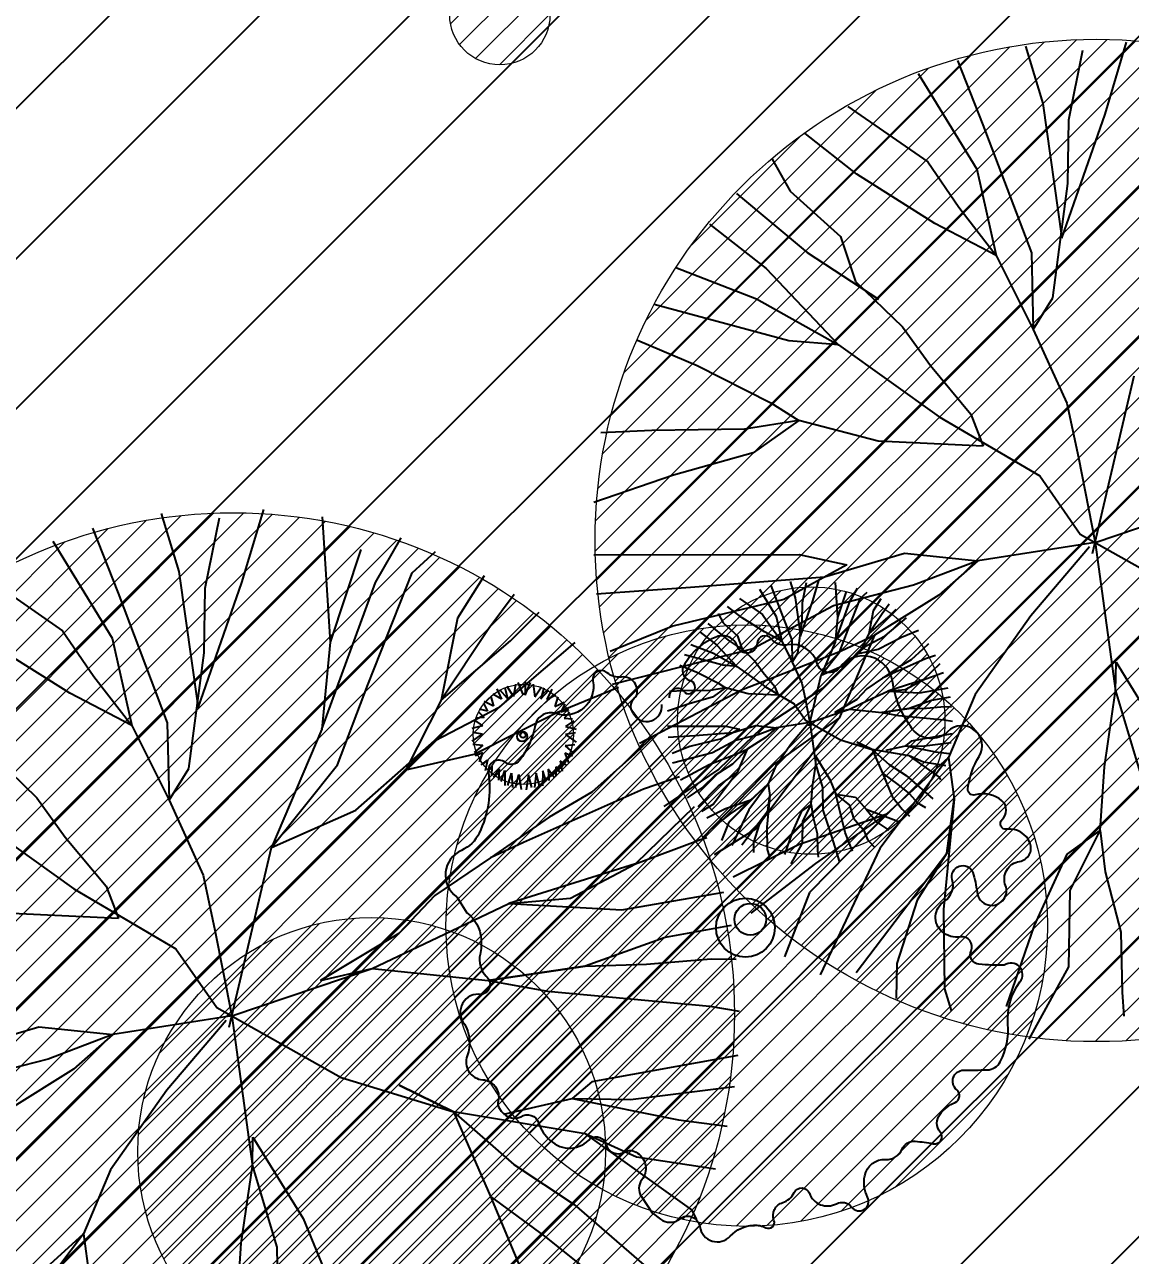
# Model space of a CAD drawing. Extents: x 352140 to 354978, y 6304672 to 6307963.
# Drawn here: x 352359.03 to 352375.57, y 6305936.07 to 6305954.48 of the extents above; entities that cross this region are included whole.
import ezdxf

# ---------------------------------------------------------------- set-up
doc = ezdxf.new("R2010")
doc.units = 0
doc.linetypes.add('CONTINUOS', pattern=[0])
doc.linetypes.add('DASHDOT', pattern=[1, 0.5, -0.25, 0, -0.25])
doc.layers.get('0').update_dxf_attribs({"linetype": 'CONTINUOUS'})
for name, color, linetype in [('02_Geo ext_Acotamiento', 7, 'CONTINUOUS'), ('03_Pav ext_Vereda HC', 42, 'CONTINUOUS'), ('03_S2_Pav ext_Borde vereda', 7, 'CONTINUOUS'), ('Paisajismo', 253, 'CONTINUOUS')]:
    doc.layers.add(name, color=color, linetype=linetype)
doc.layers.add('0_ASD_LINEA OFICIAL', color=253, linetype='DASHDOT', lineweight=20)
doc.layers.add('0_ASD_TOPOGRAFIA_ELEMENTOS', color=9, linetype='CONTINUOS', lineweight=5, true_color=0xbdbdbd)
doc.styles.add('ROMANS', font='romans.shx', dxfattribs={"width": 0.75})
doc.dimstyles.new('Principal', dxfattribs={"dimscale": 0, "dimtxt": 2, "dimasz": 2, "dimexe": 1, "dimexo": 1, "dimtad": 1, "dimrnd": 0.05, "dimzin": 1, "dimtxsty": 'ROMANS', "dimcen": 2.5, "dimclrt": 2, "dimaunit": 2, "dimadec": 0, "dimazin": 0, "dimtfac": 1, "dimtmove": 0, "dimatfit": 3, "dimfxl": 1, "dimfxlon": 1, "dimarcsym": 0})

# ---------------------------------------------------------------- blocks, each defined once
blk = doc.blocks.new('*D1198')
at = {"layer": '02_Geo ext_Acotamiento', "color": 0, "lineweight": -2, "transparency": 16777216}
blk.add_line((352276.2751045862, 6305950.453590345), (352270.2940694395, 6305949.519274759), dxfattribs=at)
at = {"layer": '02_Geo ext_Acotamiento', "color": 0, "transparency": 16777216}
blk.add_solid([(352270.2683459033, 6305949.68394436), (352270.3197929759, 6305949.354605158), (352269.3060518342, 6305949.364933541)], dxfattribs=at)
at = {"layer": '02_Geo ext_Acotamiento', "color": 2, "transparency": 16777216, "insert": (352273.6384944128, 6305950.96046438), "char_height": 1, "attachment_point": 5, "rotation": 8.878591050159262, "style": 'ROMANS'}
blk.add_mtext('R125,00', dxfattribs=at)
blk = doc.blocks.new('*D1275')
at = {"layer": '02_Geo ext_Acotamiento', "color": 0, "lineweight": -2, "transparency": 16777216}
blk.add_line((352265.4146312115, 6305940.601474353), (352259.5027200941, 6305939.299539646), dxfattribs=at)
at = {"layer": '02_Geo ext_Acotamiento', "color": 0, "transparency": 16777216}
blk.add_solid([(352259.466875284, 6305939.462306128), (352259.5385649044, 6305939.136773165), (352258.5261212075, 6305939.084470786)], dxfattribs=at)
at = {"layer": '02_Geo ext_Acotamiento', "color": 2, "transparency": 16777216, "insert": (352262.7517488986, 6305940.944537443), "char_height": 1, "attachment_point": 5, "rotation": 12.419567213945234, "style": 'ROMANS'}
blk.add_mtext('R137,50', dxfattribs=at)
blk = doc.blocks.new('A$C27410629')
at = {"true_color": 0x136734, "transparency": 33554559}
h = blk.add_hatch(dxfattribs=at)
h.set_pattern_fill('ANSI31', color=116, scale=0.5)
h.set_pattern_definition([(45, (-8759.562515186517, -519.1035735587502), (-1.122532015133644, 1.122532015133644), [])])
h.paths.add_polyline_path([(137.5068959888558, 1252.464406617455, 0.1176268807227723), (109.8147584422568, 1254.193915082658, 0.0669245107500281), (94.44469839795602, 1249.334472017372, 0.3153492887079504), (64.30173641118381, 1196.270282113329, 0.0226826871159959), (65.7292635223912, 1185.310127003227), (112.3603922077091, 1218.953454515778), (153.4782689701005, 1161.962272479494), (172.1053089193083, 1139.480769404351), (187.9579650288579, 1141.807885415954), (193.565073162812, 1120.465553675225), (224.197974734232, 1050.129297271156), (250.6203797236194, 989.4787086543838), (268.1526288855184, 972.7353945672494, 7.2547007156e-06), (291.4898137452492, 983.2987389690225), (238.1945199318034, 1105.633967029937), (205.2934048173047, 1181.112163638985), (177.0531538182076, 1197.651557407602)])
at = {"layer": '0_ASD_LINEA OFICIAL', "ltscale": 8, "const_width": 0.5}
blk.add_lwpolyline([(250.6203797236194, 989.4787086543838), (268.1526288854875, 972.7353945673531, 7.2547007157e-06), (291.4898137452146, 983.2987389692971), (291.4898137452146, 983.2987389692971), (238.1945199318034, 1105.633967029937), (205.2934048173047, 1181.112163638985), (177.0531538182076, 1197.651557407602), (137.6146324061954, 1252.315079214)], format="xyb", dxfattribs=at)
blk = doc.blocks.new('1.0 - LO RECABARREN LOTEO PARQUE - VEGETACION EXISTENTE ETAPA MUNICIPAL__2024')
at = {"layer": 'Paisajismo'}
for p, q in [((352374.0001719022, 6305954.16274105), (352374.2610378625, 6305953.305941266)), ((352375.1914648153, 6305953.144858807), (352375.5139698386, 6305954.220893378)), ((352372.9856759267, 6305953.947832279), (352373.3623778869, 6305952.987154165)), ((352374.6509081779, 6305953.058110012), (352374.861317168, 6305954.102258771)), ((352372.3977921854, 6305953.753515787), (352373.2730529375, 6305952.319991348)), ((352371.3455916943, 6305953.260653803), (352372.5414218487, 6305952.430947615)), ((352374.2610378625, 6305953.305941266), (352374.5461245326, 6305951.291350585)), ((352374.5461245326, 6305951.291350585), (352375.1914648153, 6305953.144858807)), ((352374.6329240697, 6305952.105608612), (352374.6509081779, 6305953.058110012)), ((352371.4765308802, 6305952.246274991), (352370.7063958922, 6305952.854450502)), ((352373.3623778869, 6305952.987154165), (352374.0889158212, 6305951.067754539)), ((352370.2129843778, 6305952.472923018), (352370.4831918078, 6305951.993390411)), ((352372.5414218487, 6305952.430947615), (352373.0053993396, 6305951.75519981)), ((352373.2730529375, 6305952.319991348), (352373.5637964132, 6305951.03002902)), ((352372.6473509323, 6305951.506595114), (352371.4765308802, 6305952.246274991)), ((352374.4099261514, 6305950.394706089), (352374.6329240697, 6305952.105608612)), ((352369.6759457362, 6305951.957363306), (352370.7363880453, 6305951.07625232)), ((352370.4831918078, 6305951.993390411), (352371.2331091056, 6305951.312243802)), ((352373.0053993396, 6305951.75519981), (352373.5637964132, 6305951.03002902)), ((352369.2723554002, 6305951.498560585), (352370.1215209473, 6305950.836710749)), ((352373.5637964132, 6305951.03002902), (352372.6473509323, 6305951.506595114)), ((352371.2331091056, 6305951.312243802), (352371.4588061671, 6305950.640994956)), ((352370.7363880453, 6305951.07625232), (352371.8002153433, 6305950.374470688)), ((352373.5637964132, 6305951.03002902), (352374.1149942526, 6305949.92385221)), ((352374.0889158212, 6305951.067754539), (352374.1149942526, 6305949.92385221)), ((352368.7727544596, 6305950.850002104), (352369.9760525013, 6305950.383137237)), ((352370.1215209473, 6305950.836710749), (352371.2025361433, 6305949.692992612)), ((352371.4588061671, 6305950.640994956), (352372.1610640128, 6305949.960744223)), ((352370.46010432, 6305949.753956419), (352368.4437095406, 6305950.298358869)), ((352369.9760525013, 6305950.383137237), (352371.2025361433, 6305949.692992612)), ((352374.1149942526, 6305949.92385221), (352374.4099261514, 6305950.394706089)), ((352372.1610640128, 6305949.960744223), (352372.5791860303, 6305949.381146708)), ((352374.1149942526, 6305949.92385221), (352374.6185382756, 6305948.818579124)), ((352368.1983687866, 6305949.760781297), (352369.0888417623, 6305949.385181156)), ((352371.2025361433, 6305949.692992612), (352370.46010432, 6305949.753956419)), ((352371.2025361433, 6305949.692992612), (352372.707771404, 6305948.616446924)), ((352369.0888417623, 6305949.385181156), (352370.1912677682, 6305948.826185881)), ((352372.5791860303, 6305949.381146708), (352373.1852369203, 6305948.655072194)), ((352375.0051825991, 6305946.572103266), (352375.6274177016, 6305949.228308775)), ((352370.1912677682, 6305948.826185881), (352370.6090755846, 6305948.560787753)), ((352374.6185382756, 6305948.818579124), (352374.7938783697, 6305948.005356308)), ((352372.707771404, 6305948.616446924), (352374.2165980165, 6305947.730402417)), ((352373.1852369203, 6305948.655072194), (352373.3668714415, 6305948.175224274)), ((352369.7962124665, 6305948.433210608), (352368.4132680783, 6305948.411677645)), ((352370.6090755846, 6305948.560787753), (352369.7962124665, 6305948.433210608)), ((352370.6090755846, 6305948.560787753), (352369.9258189504, 6305948.077744643)), ((352371.7950989334, 6305948.25254105), (352370.6090755846, 6305948.560787753)), ((352368.4132680783, 6305948.411677645), (352367.6498627553, 6305948.378451184)), ((352373.3668714415, 6305948.175224274), (352371.7950989334, 6305948.25254105)), ((352369.9258189504, 6305948.077744643), (352368.7346834631, 6305947.741447859)), ((352374.7938783697, 6305948.005356308), (352375.043497911, 6305946.735664181)), ((352368.7346834631, 6305947.741447859), (352367.542193596, 6305947.333418414)), ((352374.2165980165, 6305947.730402417), (352374.8199513164, 6305946.861454085)), ((352375.043497911, 6305946.735664181), (352377.1191649369, 6305947.437390021)), ((352361.0718663064, 6305947.167487742), (352361.3359133457, 6305946.300239882)), ((352362.2776862085, 6305946.137193133), (352362.6041239565, 6305947.226349196)), ((352360.0449992575, 6305946.949958307), (352360.4262948363, 6305945.977565392)), ((352361.7305378586, 6305946.049386497), (352361.9435126401, 6305947.106267924)), ((352363.4780275222, 6305947.120279214), (352363.5972511055, 6305945.242573873)), ((352364.2763810099, 6305946.135772223), (352364.6609438833, 6305946.806237744)), ((352374.8199513164, 6305946.861454085), (352376.6596795221, 6305945.826237095)), ((352359.4499466826, 6305946.753272262), (352360.3358806311, 6305945.302266989)), ((352364.0577887154, 6305946.632341549), (352363.5972511055, 6305945.242573873)), ((352364.8232219163, 6305946.280328999), (352365.1764362206, 6305946.602305833)), ((352370.9939269748, 6305946.219061255), (352372.1925392521, 6305946.577568316)), ((352372.1925392521, 6305946.577568316), (352373.2868406839, 6305946.461622399)), ((352375.043497911, 6305946.735664181), (352373.2868406839, 6305946.461622399)), ((352374.9593271254, 6305946.668253551), (352374.0817196935, 6305945.636698143)), ((352375.043497911, 6305946.735664181), (352375.3477698672, 6305944.517028231)), ((352367.5458369854, 6305946.548365982), (352370.6151731522, 6305946.557823339)), ((352371.3302602687, 6305946.400807358), (352370.3869677608, 6305945.880436483)), ((352370.6151731522, 6305946.557823339), (352371.3302602687, 6305946.400807358)), ((352373.2868406839, 6305946.461622399), (352372.3265143215, 6305946.09861628)), ((352373.2868406839, 6305946.461622399), (352372.7050698068, 6305945.948544047)), ((352373.2868406839, 6305946.461622399), (352373.2868406839, 6305946.461622399)), ((352358.3849153377, 6305946.254400167), (352359.5953278099, 6305945.41457629)), ((352361.3359133457, 6305946.300239882), (352361.6244764496, 6305944.261082666)), ((352364.1642777159, 6305944.604968157), (352364.8232219163, 6305946.280328999)), ((352365.9025283674, 6305946.236383446), (352365.5019195864, 6305945.604206036)), ((352368.9887460064, 6305946.066351941), (352370.9939269748, 6305946.219061255)), ((352361.6244764496, 6305944.261082666), (352362.2776862085, 6305946.137193133)), ((352361.7123344466, 6305945.085270003), (352361.7305378586, 6305946.049386497)), ((352363.4762009622, 6305943.942838757), (352364.2763810099, 6305946.135772223)), ((352367.5827767498, 6305945.969087554), (352368.9887460064, 6305946.066351941)), ((352370.0239957008, 6305946.034904896), (352370.2728704807, 6305945.627291418)), ((352370.1911566713, 6305946.090157543), (352370.2982694571, 6305945.816994885)), ((352370.4796220938, 6305946.151265474), (352370.5537976561, 6305945.907639952)), ((352370.6646547793, 6305945.837170725), (352370.7244832258, 6305946.134067726)), ((352370.8183585914, 6305945.861837188), (352370.9100608258, 6305946.167800715)), ((352372.3265143215, 6305946.09861628), (352371.1288012908, 6305945.787736471)), ((352371.1555560549, 6305946.13800375), (352371.1890481037, 6305945.610522549)), ((352371.3798279082, 6305945.861438029), (352371.4878585358, 6305946.049783853)), ((352360.4262948363, 6305945.977565392), (352361.1616923957, 6305944.034760021)), ((352366.3518826313, 6305945.95764124), (352365.9714342093, 6305945.450075955)), ((352370.3869677608, 6305945.880436483), (352368.7279109788, 6305945.481216919)), ((352369.7248092411, 6305945.894762753), (352370.0648358742, 6305945.65884112)), ((352370.5537976561, 6305945.907639952), (352370.6348602219, 6305945.334804015)), ((352370.6348602219, 6305945.334804015), (352370.8183585914, 6305945.861837188)), ((352370.6595411134, 6305945.566333062), (352370.6646547793, 6305945.837170725)), ((352371.1550429414, 6305945.245403579), (352371.3798279082, 6305945.861438029)), ((352371.3184214012, 6305946.000933284), (352371.1890481037, 6305945.610522549)), ((352371.3483360767, 6305945.431407635), (352371.5334453539, 6305945.902046627)), ((352371.5334453539, 6305945.902046627), (352371.6326696046, 6305945.992495711)), ((352371.8366419476, 6305945.889701531), (352371.7241037361, 6305945.712111527)), ((352372.7050698068, 6305945.948544047), (352371.7402474361, 6305945.347413568)), ((352366.2949538178, 6305945.262386769), (352366.7232492409, 6305945.692452075)), ((352369.4027596165, 6305945.670776557), (352369.4795913658, 6305945.534424537)), ((352369.7620409586, 6305945.606330644), (352369.5430580153, 6305945.779261449)), ((352371.1288012908, 6305945.787736471), (352369.9247938335, 6305945.143481768)), ((352370.0648358742, 6305945.65884112), (352370.1967648972, 6305945.466696567)), ((352370.2982694571, 6305945.816994885), (352370.5048558579, 6305945.271225914)), ((352371.7241037361, 6305945.712111527), (352371.6563264531, 6305945.366527299)), ((352371.855998838, 6305945.668813615), (352371.6563264531, 6305945.366527299)), ((352371.9628736422, 6305945.811397833), (352371.855998838, 6305945.668813615)), ((352371.9468813146, 6305945.616088348), (352372.067197202, 6305945.736901427)), ((352365.5019195864, 6305945.604206036), (352365.2606488721, 6305944.374009874)), ((352368.7279109788, 6305945.481216919), (352367.787326289, 6305945.104310054)), ((352369.2500561239, 6305945.52418046), (352369.5515860916, 6305945.273642204)), ((352369.4795913658, 6305945.534424537), (352369.6928255386, 6305945.340744868)), ((352370.0949561295, 6305945.396007417), (352369.7620409586, 6305945.606330644)), ((352370.1967648972, 6305945.466696567), (352370.3555415229, 6305945.260498906)), ((352370.2728704807, 6305945.627291418), (352370.3555415229, 6305945.260498906)), ((352370.5961330859, 6305945.079848905), (352370.6595411134, 6305945.566333062)), ((352371.1890481037, 6305945.610522549), (352371.1550429414, 6305945.245403579)), ((352371.1890481037, 6305945.610522549), (352371.1550429414, 6305945.245403579)), ((352371.6563264531, 6305945.366527299), (352371.9468813146, 6305945.616088348)), ((352371.90238794, 6305945.339666019), (352372.2194716448, 6305945.609486524)), ((352374.0817196935, 6305945.636698143), (352373.2490740483, 6305944.46136906)), ((352359.5953278099, 6305945.41457629), (352360.0649631837, 6305944.73058821)), ((352360.3358806311, 6305945.302266989), (352360.6301695215, 6305943.996574467)), ((352365.9714342093, 6305945.450075955), (352365.2606488721, 6305944.374009874)), ((352369.1352978009, 6305945.39372285), (352369.3767525768, 6305945.205530095)), ((352369.6928255386, 6305945.340744868), (352369.7570010502, 6305945.149879565)), ((352370.3555415229, 6305945.260498906), (352370.0949561295, 6305945.396007417)), ((352371.7402474361, 6305945.347413568), (352370.9624548411, 6305944.552186782)), ((352371.7402474361, 6305945.347413568), (352371.2151406762, 6305944.106743325)), ((352371.2199854953, 6305945.095163528), (352371.3483360767, 6305945.431407635)), ((352371.2341017705, 6305945.110989311), (352371.7402474361, 6305945.347413568)), ((352371.6563264531, 6305945.366527299), (352371.5078720378, 6305945.073475652)), ((352371.6285566974, 6305945.195822333), (352371.90238794, 6305945.339666019)), ((352371.7949606973, 6305945.139468282), (352372.1453979378, 6305945.316485567)), ((352372.1453979378, 6305945.316485567), (352372.4007055699, 6305945.421141033)), ((352359.702548625, 6305944.478951952), (352358.517451236, 6305945.22765171)), ((352363.5972511055, 6305945.242573873), (352363.4762009622, 6305943.942838757)), ((352363.5972511055, 6305945.242573873), (352363.4762009622, 6305943.942838757)), ((352365.2606488721, 6305944.374009874), (352366.2949538178, 6305945.262386769)), ((352366.1365681787, 6305944.27839022), (352367.2653093821, 6305945.23888588)), ((352369.9247938335, 6305945.143481768), (352367.8171059973, 6305944.61157388)), ((352368.9932394785, 6305945.209309407), (352369.3353895573, 6305945.076559377)), ((352369.3767525768, 6305945.205530095), (352369.6841323129, 6305944.88032118)), ((352369.5515860916, 6305945.273642204), (352369.8540785592, 6305945.074095099)), ((352369.7511080186, 6305944.529050926), (352371.2341017705, 6305945.110989311)), ((352369.7570010502, 6305945.149879565), (352369.9566835636, 6305944.956454633)), ((352370.3555415229, 6305945.260498906), (352370.5122710925, 6305944.945964625)), ((352370.5048558579, 6305945.271225914), (352370.5122710925, 6305944.945964625)), ((352371.1550429414, 6305945.245403579), (352370.9423189979, 6305944.748191312)), ((352371.297711064, 6305944.904041257), (352371.6285566974, 6305945.195822333)), ((352371.5078720378, 6305945.073475652), (352371.7949606973, 6305945.139468282)), ((352372.4679459878, 6305945.13933415), (352372.2887158593, 6305944.980158105)), ((352372.552075881, 6305945.220292754), (352372.4679459878, 6305945.13933415)), ((352361.4866172238, 6305943.353504214), (352361.7123344466, 6305945.085270003)), ((352369.4730265867, 6305944.897655847), (352368.8996776666, 6305945.052453191)), ((352369.3353895573, 6305945.076559377), (352369.6841323129, 6305944.88032118)), ((352369.9566835636, 6305944.956454633), (352370.0755738769, 6305944.791649797)), ((352370.5122710925, 6305944.945964625), (352370.5961330859, 6305945.079848905)), ((352370.5122710925, 6305944.945964625), (352370.6554506052, 6305944.631687314)), ((352370.9423189979, 6305944.748191312), (352371.2199854953, 6305945.095163528)), ((352372.5068102811, 6305944.99340336), (352372.0023347994, 6305944.768285137)), ((352372.2887158593, 6305944.980158105), (352372.1105084468, 6305944.875148688)), ((352372.7197681411, 6305944.91796939), (352372.4728028405, 6305944.678654623)), ((352372.6570063757, 6305945.04479531), (352372.5068102811, 6305944.99340336)), ((352375.3477698672, 6305944.517028231), (352375.3558627127, 6305944.945653663)), ((352375.3558627127, 6305944.945653663), (352376.0958942317, 6305943.740630981)), ((352360.0649631837, 6305944.73058821), (352360.6301695215, 6305943.996574467)), ((352368.8299165971, 6305944.899596457), (352369.0831168752, 6305944.792796967)), ((352369.0831168752, 6305944.792796967), (352369.3965846378, 6305944.633850247)), ((352369.6841323129, 6305944.88032118), (352369.4730265867, 6305944.897655847)), ((352369.6841323129, 6305944.88032118), (352370.1121363031, 6305944.574212319)), ((352370.0755738769, 6305944.791649797), (352370.2479005596, 6305944.585195167)), ((352370.7653904382, 6305943.992916315), (352370.9423189979, 6305944.748191312)), ((352370.9423189979, 6305944.748191312), (352371.297711064, 6305944.904041257)), ((352372.1105084468, 6305944.875148688), (352371.8632691117, 6305944.703709386)), ((352372.0023347994, 6305944.768285137), (352371.8632691117, 6305944.703709386)), ((352372.4728028405, 6305944.678654623), (352372.7458670195, 6305944.781871925)), ((352372.7458670195, 6305944.781871925), (352372.7723570885, 6305944.79014413)), ((352363.7073807278, 6305943.40802056), (352364.1642777159, 6305944.604968157)), ((352366.0929071477, 6305944.54629544), (352366.1645859342, 6305944.389112845)), ((352366.2103452295, 6305944.565496151), (352366.2514238905, 6305944.39838159)), ((352366.3429243514, 6305944.428362949), (352366.2452487473, 6305944.580632245)), ((352366.3715141003, 6305944.615409357), (352366.3429243514, 6305944.428362949)), ((352366.4907432881, 6305944.452418187), (352366.41086591, 6305944.640918735)), ((352366.5139669172, 6305944.650107354), (352366.5139669172, 6305944.452262522)), ((352366.5139669172, 6305944.452262522), (352366.5963639851, 6305944.63967537)), ((352366.6353703035, 6305944.613640768), (352366.6614501094, 6305944.42622792)), ((352366.6614501094, 6305944.42622792), (352366.7611581209, 6305944.577174183)), ((352366.7958556018, 6305944.561571565), (352366.7525404459, 6305944.395022683)), ((352367.0016249232, 6305944.195873424), (352367.9104582677, 6305944.568421538)), ((352369.5153856102, 6305944.558385991), (352369.2842531971, 6305944.522110249)), ((352369.5153856102, 6305944.558385991), (352369.3211059694, 6305944.421035782)), ((352369.3965846378, 6305944.633850247), (352369.5153856102, 6305944.558385991)), ((352369.8526237409, 6305944.470738019), (352369.5153856102, 6305944.558385991)), ((352370.9624548411, 6305944.552186782), (352370.0452863621, 6305943.950156553)), ((352370.1121363031, 6305944.574212319), (352370.541161471, 6305944.322271247)), ((352370.2479005596, 6305944.585195167), (352370.2995471705, 6305944.448753489)), ((352370.6554506052, 6305944.631687314), (352370.7053074361, 6305944.400452623)), ((352371.6298355501, 6305944.545556752), (352371.4777071383, 6305944.385869001)), ((352371.8632691117, 6305944.703709386), (352371.6298355501, 6305944.545556752)), ((352372.4728028405, 6305944.678654623), (352371.9409947017, 6305944.512588245)), ((352372.1989731576, 6305944.534810907), (352372.4728028405, 6305944.678654623)), ((352372.4155422536, 6305944.485032598), (352372.8442278921, 6305944.560477546)), ((352360.6301695215, 6305943.996574467), (352359.702548625, 6305944.478951952)), ((352365.2606488721, 6305944.374009874), (352364.7321871036, 6305943.330816979)), ((352366.0002891694, 6305944.432956418), (352366.0417231006, 6305944.286702936)), ((352366.1645859342, 6305944.389112845), (352366.0310946073, 6305944.463842194)), ((352366.2514238905, 6305944.39838159), (352366.136084844, 6305944.530112566)), ((352366.7525404459, 6305944.395022683), (352366.8696349947, 6305944.525195693)), ((352366.9130257442, 6305944.540798311), (352366.8392463513, 6305944.384590699)), ((352366.8392463513, 6305944.384590699), (352366.9737274373, 6305944.45752387)), ((352367.0041160807, 6305944.42622792), (352366.9607253312, 6305944.280543004)), ((352368.2281612176, 6305943.732595505), (352369.7511080186, 6305944.529050926)), ((352368.8910218321, 6305944.515987488), (352368.6739524258, 6305944.506539757)), ((352369.2842531971, 6305944.522110249), (352368.8910218321, 6305944.515987488)), ((352369.3211059694, 6305944.421035782), (352368.9824142348, 6305944.325411948)), ((352370.2995471705, 6305944.448753489), (352369.8526237409, 6305944.470738019)), ((352370.7053074361, 6305944.400452623), (352370.7762851513, 6305944.039423812)), ((352371.4777071383, 6305944.385869001), (352371.1486512845, 6305944.188880938)), ((352371.3664877545, 6305944.238955053), (352371.6400633021, 6305944.369256235)), ((352371.6400633021, 6305944.369256235), (352371.9409947017, 6305944.512588245)), ((352371.9409947017, 6305944.512588245), (352372.1989731576, 6305944.534810907)), ((352371.9409947017, 6305944.512588245), (352372.4155422536, 6305944.485032598)), ((352372.5971149106, 6305944.369383601), (352372.2613573296, 6305944.24915262)), ((352372.8747304086, 6305944.419439175), (352372.5971149106, 6305944.369383601)), ((352373.2490740483, 6305944.46136906), (352372.8498368641, 6305943.516066071)), ((352375.1832217615, 6305943.376725107), (352375.3477698672, 6305944.517028231)), ((352375.3477698672, 6305944.517028231), (352375.7065483111, 6305943.319203958)), ((352365.1617952669, 6305943.766341532), (352366.1365681787, 6305944.27839022)), ((352365.7541532094, 6305943.565734756), (352367.0016249232, 6305944.195873424)), ((352365.8192935662, 6305944.201141146), (352365.9006425159, 6305944.116768634)), ((352365.9539024105, 6305944.209769461), (352365.8329282416, 6305944.242599318)), ((352365.8948113108, 6305944.33031344), (352365.9539024105, 6305944.209769461)), ((352366.0417231006, 6305944.286702936), (352365.9038527946, 6305944.356229169)), ((352366.9607253312, 6305944.280543004), (352367.0995152548, 6305944.348214827)), ((352367.1082085234, 6305944.322180225), (352367.0475068303, 6305944.202439198)), ((352367.0475068303, 6305944.202439198), (352367.1689102165, 6305944.233644436)), ((352367.1819879163, 6305944.192007216), (352367.0995152548, 6305944.108732774)), ((352368.9824142348, 6305944.325411948), (352368.6433373911, 6305944.209391394)), ((352370.541161471, 6305944.322271247), (352370.7127211113, 6305944.075191364)), ((352370.7762851513, 6305944.039423812), (352371.3664877545, 6305944.238955053)), ((352371.1486512845, 6305944.188880938), (352371.3664877545, 6305944.238955053)), ((352371.3664877545, 6305944.238955053), (352371.8535531487, 6305944.18911794)), ((352371.8535531487, 6305944.18911794), (352372.2613573296, 6305944.24915262)), ((352372.2613573296, 6305944.24915262), (352371.8535531487, 6305944.18911794)), ((352371.8535531487, 6305944.18911794), (352372.1028445131, 6305944.144072697)), ((352372.2613573296, 6305944.24915262), (352372.5190800905, 6305944.257832779)), ((352372.5190800905, 6305944.257832779), (352372.7906101845, 6305944.279799573)), ((352372.7906101845, 6305944.279799573), (352372.8954953323, 6305944.277819245)), ((352360.6301695215, 6305943.996574467), (352361.1880888356, 6305942.876908598)), ((352361.1616923957, 6305944.034760021), (352361.1880888356, 6305942.876908598)), ((352365.756922875, 6305944.07705442), (352365.8772746384, 6305943.992159025)), ((352365.9006425159, 6305944.116768634), (352365.7747261591, 6305944.108023785)), ((352367.0995152548, 6305944.108732774), (352367.2253030722, 6305944.09830079)), ((352367.2426896094, 6305944.067095554), (352367.1212106295, 6305943.983821113)), ((352369.6248156341, 6305943.892531084), (352369.9656333459, 6305943.994470267)), ((352371.2151406762, 6305944.106743325), (352369.9630603853, 6305942.444084181)), ((352369.9656333459, 6305943.994470267), (352370.276790938, 6305943.961501789)), ((352370.2325732049, 6305943.407720733), (352371.2151406762, 6305944.106743325)), ((352370.7762851513, 6305944.039423812), (352370.276790938, 6305943.961501789)), ((352370.7523517284, 6305944.020256032), (352370.5028096851, 6305943.726939869)), ((352370.7127211113, 6305944.075191364), (352371.2358360245, 6305943.780834054)), ((352370.7762851513, 6305944.039423812), (352370.8628029302, 6305943.408568912)), ((352372.1028445131, 6305944.144072697), (352372.7856192627, 6305944.080171764)), ((352372.7856192627, 6305944.080171764), (352372.9087691543, 6305944.059327348)), ((352363.4762009622, 6305943.942838757), (352362.7189552373, 6305942.172883496)), ((352365.875669499, 6305943.872428757), (352365.7179724605, 6305943.760052925)), ((352365.8772746384, 6305943.992159025), (352365.7205540596, 6305943.952619105)), ((352365.7284780259, 6305943.895177171), (352365.875669499, 6305943.872428757)), ((352367.1212106295, 6305943.983821113), (352367.2773870903, 6305943.942183892)), ((352367.2686938217, 6305943.88485334), (352367.1212106295, 6305943.864080086)), ((352367.1212106295, 6305943.864080086), (352367.2773870903, 6305943.749600408)), ((352368.4492999193, 6305943.853450306), (352368.1498178725, 6305943.565257275)), ((352368.6443733655, 6305943.986166771), (352369.5171194144, 6305943.98885591)), ((352368.6548769505, 6305943.821452666), (352369.0546552892, 6305943.84910917)), ((352369.0546552892, 6305943.84910917), (352369.6248156341, 6305943.892531084)), ((352370.0452863621, 6305943.950156553), (352369.4140576902, 6305943.342727518)), ((352369.7204498486, 6305943.944209423), (352369.4522306753, 6305943.796245302)), ((352369.5171194144, 6305943.98885591), (352369.7204498486, 6305943.944209423)), ((352370.0037282974, 6305943.858283328), (352369.6631662806, 6305943.769886648)), ((352370.1113681212, 6305943.815611251), (352369.8370270696, 6305943.644683656)), ((352370.276790938, 6305943.961501789), (352370.0037282974, 6305943.858283328)), ((352370.276790938, 6305943.961501789), (352370.1113681212, 6305943.815611251)), ((352370.276790938, 6305943.961501789), (352370.276790938, 6305943.961501789)), ((352372.9024025501, 6305943.873565499), (352372.2896158941, 6305943.763076646)), ((352363.9840649301, 6305942.727671557), (352365.1617952669, 6305943.766341532)), ((352365.734722482, 6305943.718096687), (352365.8820588548, 6305943.700517431)), ((352365.8820588548, 6305943.700517431), (352365.7547414552, 6305943.59290542)), ((352367.2600761467, 6305943.707872475), (352367.1125173609, 6305943.692269856)), ((352367.1125173609, 6305943.692269856), (352367.2383807719, 6305943.582960813)), ((352368.9804885224, 6305943.68272978), (352368.7130392998, 6305943.575558731)), ((352369.4522306753, 6305943.796245302), (352368.9804885224, 6305943.68272978)), ((352369.6631662806, 6305943.769886648), (352369.320814484, 6305943.586696956)), ((352369.8370270696, 6305943.644683656), (352369.6158667348, 6305943.418566021)), ((352369.8370270696, 6305943.644683656), (352369.687716331, 6305943.291907031)), ((352369.6931077965, 6305943.577457935), (352369.8370270696, 6305943.644683656)), ((352370.5028096851, 6305943.726939869), (352370.2660522374, 6305943.392742584)), ((352371.2358360245, 6305943.780834054), (352371.7075615603, 6305943.636459767)), ((352371.4792416645, 6305943.749144795), (352371.7075615603, 6305943.636459767)), ((352371.7075615603, 6305943.636459767), (352371.4792416645, 6305943.749144795)), ((352372.2616134236, 6305943.544718151), (352371.7075615603, 6305943.636459767)), ((352371.7075615603, 6305943.636459767), (352371.863524109, 6305943.281301363)), ((352371.7075615603, 6305943.636459767), (352371.960937719, 6305943.414928645)), ((352371.9195386963, 6305943.62723779), (352372.2066276159, 6305943.693230414)), ((352372.2896158941, 6305943.763076646), (352372.2066276159, 6305943.693230414)), ((352372.2066276159, 6305943.693230414), (352372.6541088136, 6305943.603166336)), ((352372.2066276159, 6305943.693230414), (352372.4515483337, 6305943.688606083)), ((352372.4515483337, 6305943.688606083), (352372.8882569188, 6305943.743688411)), ((352358.4995103824, 6305943.602796402), (352359.2103317744, 6305942.914250483)), ((352364.7321871036, 6305943.330816979), (352365.7541532094, 6305943.565734756)), ((352365.7671905163, 6305943.545926462), (352365.8849020074, 6305943.591160449)), ((352365.8849020074, 6305943.591160449), (352365.8266306122, 6305943.451414745)), ((352365.8564583743, 6305943.409373904), (352365.9527561234, 6305943.475760811)), ((352365.9527561234, 6305943.475760811), (352365.9202762333, 6305943.319974598)), ((352367.1342127357, 6305943.400809312), (352367.0388135616, 6305943.468481135)), ((352367.0388135616, 6305943.468481135), (352367.069202205, 6305943.312273523)), ((352367.1082085234, 6305943.582960813), (352367.164601379, 6305943.442446533)), ((352367.2253030722, 6305943.536152957), (352367.1082085234, 6305943.582960813)), ((352368.1498178725, 6305943.565257275), (352367.5118020175, 6305942.998629104)), ((352369.320814484, 6305943.586696956), (352368.7215069688, 6305943.435452361)), ((352369.2714280367, 6305943.411987488), (352369.6931077965, 6305943.577457935)), ((352370.8628029302, 6305943.408568912), (352370.8651040789, 6305943.530445804)), ((352370.8651040789, 6305943.530445804), (352371.0755272939, 6305943.187805335)), ((352372.8498368641, 6305943.516066071), (352371.8229678444, 6305942.153835116)), ((352371.9281723765, 6305942.675911482), (352372.8498368641, 6305943.516066071)), ((352372.2616134236, 6305943.544718151), (352372.7082146252, 6305943.224675323)), ((352372.4766373761, 6305943.445831495), (352372.2616134236, 6305943.544718151)), ((352372.8092012886, 6305943.39511321), (352372.4766373761, 6305943.445831495)), ((352372.6541088136, 6305943.603166336), (352372.8578486733, 6305943.575767174)), ((352372.8498368641, 6305943.516066071), (352372.933460526, 6305942.895143935)), ((352361.1880888356, 6305942.876908598), (352361.4866172238, 6305943.353504214)), ((352362.7189552373, 6305942.172883496), (352363.7073807278, 6305943.40802056)), ((352365.95031315, 6305943.293534973), (352366.0166495693, 6305943.386360492)), ((352366.0166495693, 6305943.386360492), (352366.0147659626, 6305943.245858837)), ((352366.0404881549, 6305943.224648156), (352366.1289375247, 6305943.348475985)), ((352366.1289375247, 6305943.348475985), (352366.1179419054, 6305943.176797726)), ((352366.1567355644, 6305943.160673627), (352366.2109781928, 6305943.321339182)), ((352366.2109781928, 6305943.321339182), (352366.2122855189, 6305943.097422103)), ((352366.2556723697, 6305943.096840447), (352366.3102639942, 6305943.283538265)), ((352366.3102639942, 6305943.283538265), (352366.3290961372, 6305943.069819164)), ((352366.3724829879, 6305943.069237508), (352366.4227598881, 6305943.26116427)), ((352366.4227598881, 6305943.26116427), (352366.4544543432, 6305943.036930534)), ((352366.5659753417, 6305943.260204319), (352366.5312778608, 6305943.036415597)), ((352366.6136749288, 6305943.067620835), (352366.5659753417, 6305943.260204319)), ((352366.678761053, 6305943.281068286), (352366.6570656782, 6305943.067620835)), ((352366.7308450712, 6305943.093655437), (352366.678761053, 6305943.281068286)), ((352366.7785446582, 6305943.317534871), (352366.7742358207, 6305943.093655437)), ((352366.8306286763, 6305943.156156624), (352366.7785446582, 6305943.317534871)), ((352366.860941726, 6305943.343569473), (352366.8696349947, 6305943.171759243)), ((352366.9477232251, 6305943.218567098), (352366.860941726, 6305943.343569473)), ((352366.9737274373, 6305943.379945345), (352366.9737274373, 6305943.239431066)), ((352367.0388135616, 6305943.286238921), (352366.9737274373, 6305943.379945345)), ((352369.4140576902, 6305943.342727518), (352368.5931017269, 6305942.786524941)), ((352368.8383878837, 6305943.185520499), (352369.2714280367, 6305943.411987488)), ((352369.1707767928, 6305942.315528752), (352370.2325732049, 6305943.407720733)), ((352369.687716331, 6305943.291907031), (352369.3316953325, 6305942.819140569)), ((352369.6158667348, 6305943.418566021), (352369.3550757615, 6305943.247382587)), ((352369.4083295738, 6305943.093144442), (352369.687716331, 6305943.291907031)), ((352370.2660522374, 6305943.392742584), (352370.1525317052, 6305943.123951743)), ((352370.8160147319, 6305943.084331035), (352370.8628029302, 6305943.408568912)), ((352370.8628029302, 6305943.408568912), (352370.9648192791, 6305943.067975265)), ((352371.863524109, 6305943.281301363), (352372.0084954569, 6305942.931830164)), ((352371.863524109, 6305943.281301363), (352372.0908212672, 6305943.114448576)), ((352371.960937719, 6305943.414928645), (352372.2153350556, 6305943.247565311)), ((352375.1175783508, 6305942.425127535), (352375.1832217615, 6305943.376725107)), ((352368.8228270702, 6305943.228721905), (352368.2881653449, 6305943.045779006)), ((352369.175589938, 6305943.074664038), (352368.9421563764, 6305942.916511403)), ((352369.1064145756, 6305942.782586658), (352369.4083295738, 6305943.093144442)), ((352369.3550757615, 6305943.247382587), (352369.175589938, 6305943.074664038)), ((352370.1525317052, 6305943.123951743), (352369.860548087, 6305942.73661011)), ((352369.8904623208, 6305942.885059176), (352370.1525317052, 6305943.123951743)), ((352370.1525317052, 6305943.123951743), (352370.1763095571, 6305942.947396517)), ((352370.7973494492, 6305942.813750369), (352370.8160147319, 6305943.084331035)), ((352371.0755272939, 6305943.187805335), (352371.1662915937, 6305942.969344475)), ((352372.0908212672, 6305943.114448576), (352372.2644248228, 6305942.975704238)), ((352372.2153350556, 6305943.247565311), (352372.6154702867, 6305942.901342904)), ((352372.7082146252, 6305943.224675323), (352372.7296187948, 6305943.183636542)), ((352359.2103317744, 6305942.914250483), (352359.6335524993, 6305942.327585179)), ((352368.2881653449, 6305943.045779006), (352366.4923547948, 6305942.244412645)), ((352367.5118020175, 6305942.998629104), (352366.8774267842, 6305942.624821007)), ((352370.1763095571, 6305942.947396517), (352370.1317316617, 6305942.477575021)), ((352370.144861217, 6305942.717695814), (352370.1763095571, 6305942.947396517)), ((352370.1763095571, 6305942.947396517), (352370.144861217, 6305942.717695814)), ((352370.9648192791, 6305943.067975265), (352370.9719772805, 6305942.729172631)), ((352371.3041552941, 6305942.394227164), (352371.1662915937, 6305942.969344475)), ((352371.1662915937, 6305942.969344475), (352371.1662915937, 6305942.969344475)), ((352371.1662915937, 6305942.969344475), (352371.4570384149, 6305942.921838568)), ((352371.1662915937, 6305942.969344475), (352371.3664870567, 6305942.803004524)), ((352371.4570384149, 6305942.921838568), (352371.6170455874, 6305942.745385332)), ((352372.0084954569, 6305942.931830164), (352372.1581052563, 6305942.745371527)), ((352372.2644248228, 6305942.975704238), (352372.3838264836, 6305942.837982151)), ((352372.933460526, 6305942.895143935), (352372.7766857728, 6305941.242841857)), ((352372.8228607386, 6305942.087315954), (352372.933460526, 6305942.895143935)), ((352372.933460526, 6305942.895143935), (352372.8228607386, 6305942.087315954)), ((352361.1880888356, 6305942.876908598), (352361.6977732279, 6305941.758157476)), ((352362.7189552373, 6305942.172883496), (352363.9840649301, 6305942.727671557)), ((352369.0462437564, 6305942.77725234), (352368.167107092, 6305941.925349725)), ((352369.3316953325, 6305942.819140569), (352369.1560916067, 6305942.710235393)), ((352369.2359990485, 6305942.616909734), (352369.5142307531, 6305942.754482906)), ((352369.5142307531, 6305942.754482906), (352369.8904623208, 6305942.885059176)), ((352369.8904623208, 6305942.885059176), (352369.5614048661, 6305942.549554545)), ((352369.5882525101, 6305942.674018033), (352369.8904623208, 6305942.885059176)), ((352369.860548087, 6305942.73661011), (352369.6064053274, 6305942.199541264)), ((352369.759151282, 6305942.209158885), (352370.144861217, 6305942.717695814)), ((352370.144861217, 6305942.717695814), (352370.0190690175, 6305942.516869944)), ((352370.5183674601, 6305942.409063566), (352370.6568096042, 6305942.712506154)), ((352370.6568096042, 6305942.712506154), (352370.7973494492, 6305942.813750369)), ((352370.6705345122, 6305942.558756741), (352370.7973494492, 6305942.813750369)), ((352370.7973494492, 6305942.813750369), (352370.8187423038, 6305942.638035588)), ((352370.9719772805, 6305942.729172631), (352371.0745034385, 6305942.415662891)), ((352371.3664870567, 6305942.803004524), (352371.4306625469, 6305942.61213809)), ((352371.6170455874, 6305942.745385332), (352372.1319585331, 6305942.551329679)), ((352371.6170455874, 6305942.745385332), (352371.7766676615, 6305942.548535941)), ((352372.1581052563, 6305942.745371527), (352372.2684348772, 6305942.641269566)), ((352372.3838264836, 6305942.837982151), (352372.5045065768, 6305942.767970329)), ((352358.2401153238, 6305942.643233828), (352359.7637058823, 6305941.553560415)), ((352366.8774267842, 6305942.624821007), (352365.9973146233, 6305942.014538612)), ((352369.313144416, 6305942.462465183), (352369.5882525101, 6305942.674018033)), ((352369.5614048661, 6305942.549554545), (352369.4541556326, 6305942.276128713)), ((352370.6050141001, 6305942.216691452), (352371.9281723765, 6305942.675911482)), ((352370.6643981088, 6305942.233751319), (352370.6705345122, 6305942.558756741)), ((352371.9281723765, 6305942.675911482), (352370.7709194188, 6305941.495984631)), ((352370.8187423038, 6305942.638035588), (352370.8853638251, 6305942.381730719)), ((352370.8653391471, 6305941.93370679), (352371.9281723765, 6305942.675911482)), ((352371.4306625469, 6305942.61213809), (352371.5763973435, 6305942.433280204)), ((352371.7766676615, 6305942.548535941), (352371.9582403185, 6305942.432886944)), ((352369.9630603853, 6305942.444084181), (352369.3454845542, 6305942.06107861)), ((352370.0190690175, 6305942.516869944), (352369.932650202, 6305942.247567398)), ((352370.1317316617, 6305942.477575021), (352370.1355822565, 6305942.140840107)), ((352370.3995655373, 6305942.06444273), (352370.5183674601, 6305942.409063566)), ((352370.8853638251, 6305942.381730719), (352370.8907550983, 6305942.126581743)), ((352371.0745034385, 6305942.415662891), (352371.2151261075, 6305941.965966183)), ((352371.4112117862, 6305942.116755039), (352371.3041552941, 6305942.394227164)), ((352371.5763973435, 6305942.433280204), (352371.6413398974, 6305942.283040155)), ((352374.6233177012, 6305942.069064586), (352375.1175783508, 6305942.425127535)), ((352374.6715864463, 6305941.528347575), (352375.1175783508, 6305942.425127535)), ((352375.1175783508, 6305942.425127535), (352375.192814283, 6305941.807161135)), ((352359.6335524993, 6305942.327585179), (352360.2469937588, 6305941.59265669)), ((352362.0891324101, 6305939.484287405), (352362.7189552373, 6305942.172883496)), ((352366.4923547948, 6305942.244412645), (352365.9973146233, 6305942.014538612)), ((352368.167107092, 6305941.925349725), (352369.1391494432, 6305942.292778323)), ((352369.1391494432, 6305942.292778323), (352369.233447674, 6305942.322225368)), ((352369.626508801, 6305941.732864212), (352370.6050141001, 6305942.216691452)), ((352369.932650202, 6305942.247567398), (352369.9298377059, 6305942.098607756)), ((352370.4959055415, 6305941.925358665), (352370.6643981088, 6305942.233751319)), ((352371.8229678444, 6305942.153835116), (352370.929180282, 6305940.265032714)), ((352371.6413398974, 6305942.283040155), (352371.7477012888, 6305942.172657816)), ((352365.9973146233, 6305942.014538612), (352365.1663476727, 6305941.451553533)), ((352370.1355822565, 6305942.140840107), (352370.1644645379, 6305942.04847785)), ((352370.8907550983, 6305942.126581743), (352370.8990343986, 6305942.024406588)), ((352371.4663682573, 6305940.298856659), (352372.8228607386, 6305942.087315954)), ((352372.8228607386, 6305942.087315954), (352372.3804656709, 6305941.38103707)), ((352374.1364343972, 6305941.001895834), (352374.6233177012, 6305942.069064586)), ((352368.167107092, 6305941.925349725), (352366.2739989014, 6305941.33419363)), ((352367.1923397319, 6305941.413300927), (352368.167107092, 6305941.925349725)), ((352369.8978191862, 6305941.189702488), (352370.8653391471, 6305941.93370679)), ((352375.192814283, 6305941.807161135), (352375.4271136475, 6305940.905769709)), ((352361.6977732279, 6305941.758157476), (352361.8752514725, 6305940.935017971)), ((352359.7637058823, 6305941.553560415), (352361.2909315867, 6305940.65671121)), ((352360.2469937588, 6305941.59265669), (352360.4308431866, 6305941.106957361)), ((352365.1663476727, 6305941.451553533), (352364.6248073661, 6305940.88310381)), ((352367.9632732689, 6305941.236102202), (352369.4892903305, 6305941.504667949)), ((352370.7709194188, 6305941.495984631), (352370.3937375892, 6305940.53438097)), ((352374.6500055008, 6305940.385345099), (352374.6715864463, 6305941.528347575)), ((352365.202755993, 6305940.823966386), (352366.2739989014, 6305941.33419363)), ((352366.2739989014, 6305941.33419363), (352367.1923397319, 6305941.413300927)), ((352366.2739989014, 6305941.33419363), (352367.9632732689, 6305941.236102202)), ((352372.3804656709, 6305941.38103707), (352372.0765417557, 6305940.43393448)), ((352372.7766857728, 6305941.242841857), (352372.7902278219, 6305940.058588255)), ((352360.4308431866, 6305941.106957361), (352358.8399040052, 6305941.185216961)), ((352361.8752514725, 6305940.935017971), (352362.1279149506, 6305939.649842834)), ((352364.6248073661, 6305940.88310381), (352363.4534482117, 6305940.181874007)), ((352369.5978719026, 6305941.0026055), (352368.6096279578, 6305940.82441978)), ((352373.7186232377, 6305939.789908458), (352374.1364343972, 6305941.001895834)), ((352375.4271136475, 6305940.905769709), (352375.4460740655, 6305940.008443417)), ((352364.2288932933, 6305940.360125733), (352365.202755993, 6305940.823966386)), ((352368.6096279578, 6305940.82441978), (352367.4144122771, 6305940.396426604)), ((352361.2909315867, 6305940.65671121), (352361.9016423607, 6305939.777166657)), ((352368.3318428952, 6305940.427325862), (352369.2984242755, 6305940.505522331)), ((352369.2984242755, 6305940.505522331), (352369.6717900026, 6305940.498472843)), ((352362.1279149506, 6305939.649842834), (352364.2288932933, 6305940.360125733)), ((352363.4534482117, 6305940.181874007), (352364.2288932933, 6305940.360125733)), ((352364.2288932933, 6305940.360125733), (352365.9627281476, 6305940.182717679)), ((352365.9627281476, 6305940.182717679), (352367.4144122771, 6305940.396426604)), ((352367.4144122771, 6305940.396426604), (352365.9627281476, 6305940.182717679)), ((352367.4144122771, 6305940.396426604), (352368.3318428952, 6305940.427325862)), ((352372.0765417557, 6305940.43393448), (352372.0666505671, 6305939.910062484)), ((352374.0574387042, 6305939.3007676), (352374.6500055008, 6305940.385345099)), ((352365.9627281476, 6305940.182717679), (352366.850145036, 6305940.022367518)), ((352366.850145036, 6305940.022367518), (352369.2806578025, 6305939.794895676)), ((352372.7902278219, 6305940.058588255), (352372.8918031095, 6305939.733762018)), ((352375.4460740655, 6305940.008443417), (352375.475191305, 6305939.649106469)), ((352361.9016423607, 6305939.777166657), (352363.7638047732, 6305938.729325916)), ((352369.2806578025, 6305939.794895676), (352369.7190415944, 6305939.720694602)), ((352362.1279149506, 6305939.649842834), (352360.3498365096, 6305939.372459302)), ((352362.0427177607, 6305939.581610176), (352361.1544085162, 6305938.537475668)), ((352362.1279149506, 6305939.649842834), (352362.4358972919, 6305937.404152158)), ((352358.0289623114, 6305939.126940291), (352359.2421908323, 6305939.489819098)), ((352359.2421908323, 6305939.489819098), (352360.3498365096, 6305939.372459302)), ((352360.3498365096, 6305939.372459302), (352359.3777996346, 6305939.005026575)), ((352360.3498365096, 6305939.372459302), (352359.760971341, 6305938.853124314)), ((352360.3498365096, 6305939.372459302), (352360.3498365096, 6305939.372459302)), ((352369.6963780253, 6305939.059427404), (352367.5150059237, 6305938.666113843)), ((352359.3777996346, 6305939.005026575), (352358.165481326, 6305938.690355804)), ((352359.760971341, 6305938.853124314), (352358.784383632, 6305938.244663469)), ((352363.7638047732, 6305938.729325916), (352365.4430334469, 6305938.215388414)), ((352367.5150059237, 6305938.666113843), (352367.2195877498, 6305938.417478172)), ((352361.1544085162, 6305938.537475668), (352360.311609336, 6305937.347814263)), ((352364.6302699082, 6305938.616519828), (352365.4430334469, 6305938.215388414)), ((352365.4430334469, 6305938.215388414), (352364.6302699082, 6305938.616519828)), ((352368.0914461946, 6305938.401016674), (352369.6460230032, 6305938.597096421)), ((352366.1976207178, 6305938.182560411), (352367.2195877498, 6305938.417478172)), ((352367.2195877498, 6305938.417478172), (352368.8125124505, 6305938.096871861)), ((352367.2195877498, 6305938.417478172), (352368.0914461946, 6305938.401016674)), ((352367.4153239097, 6305937.888810479), (352365.4430334469, 6305938.215388414)), ((352365.4430334469, 6305938.215388414), (352365.9982223517, 6305936.951110505)), ((352365.4430334469, 6305938.215388414), (352366.3449912137, 6305937.426791267)), ((352368.8125124505, 6305938.096871861), (352369.5377770132, 6305937.999337485)), ((352362.4358972919, 6305937.404152158), (352362.4440888241, 6305937.838004381)), ((352362.4440888241, 6305937.838004381), (352363.1931445131, 6305936.618287284)), ((352367.4153239097, 6305937.888810479), (352369.0051160373, 6305936.749535514)), ((352368.1807571103, 6305937.536797929), (352367.4153239097, 6305937.888810479)), ((352362.2693426362, 6305936.24994383), (352362.4358972919, 6305937.404152158)), ((352362.4358972919, 6305937.404152158), (352362.7990507896, 6305936.19172125)), ((352366.3449912137, 6305937.426791267), (352367.2505841264, 6305936.83101833)), ((352369.364604104, 6305937.356253117), (352368.1807571103, 6305937.536797929)), ((352360.311609336, 6305937.347814263), (352359.9075037319, 6305936.39098396)), ((352365.9982223517, 6305936.951110505), (352366.5142852436, 6305935.707077663)), ((352365.9982223517, 6305936.951110505), (352366.8073451923, 6305936.357154987)), ((352367.2505841264, 6305936.83101833), (352368.6749686516, 6305935.598550402)), ((352369.0051160373, 6305936.749535514), (352369.0813096982, 6305936.603447392)), ((352363.1931445131, 6305936.618287284), (352363.5162434406, 6305935.840619528)), ((352359.9075037319, 6305936.39098396), (352358.8681127583, 6305935.012141545)), ((352358.9746001864, 6305935.540584272), (352359.9075037319, 6305936.39098396)), ((352359.9075037319, 6305936.39098396), (352359.9921471264, 6305935.762490111)), ((352366.8073451923, 6305936.357154987), (352367.4253318102, 6305935.863258742)), ((352362.20289875, 6305935.286742187), (352362.2693426362, 6305936.24994383)), ((352362.7990507896, 6305936.19172125), (352362.8245315411, 6305934.98566592))]:
    blk.add_line(p, q, dxfattribs=at)
for points in [[(352368.1855919151, 6305937.606114305, 0.0260211965876333), (352368.1980854879, 6305937.596940015, -0.4410589329234448), (352368.2621087802, 6305937.196778168, 0.3360252290122461), (352368.2562206375, 6305936.949380947), (352368.4177869535, 6305936.703663917), (352368.5391660186, 6305936.611371248, 0.3429802734791329), (352368.8334578491, 6305936.614523771, -0.5785323296805363), (352369.1290196894, 6305936.497348094, 0.6300173216114967), (352369.585388888, 6305936.355168708, -0.1920488457721681), (352369.9314628633, 6305936.519324156, -0.1326435008275975), (352370.1191450369, 6305936.481216957, 0.6849446094927194), (352370.2383949295, 6305936.589456105, -0.4348947291285878), (352370.3692823439, 6305936.858279432, 0.2107458944292428), (352370.5416033606, 6305937.007193503, -0.6667196941430845), (352370.7691435315, 6305936.996262167, 0.4552825967630862), (352371.1721553379, 6305936.840131107, -0.3679200206596655), (352371.4001250865, 6305936.789097966, 0.9170619094165507), (352371.6393219879, 6305936.938728426, -0.1703201580452949), (352371.5957593322, 6305937.25915821, -0.3732936591978549), (352371.9142046956, 6305937.503241807, 0.3201129635327478), (352372.1534014792, 6305937.652883559, -0.32461764455728), (352372.3527592384, 6305937.775349647, -0.0305990803546973), (352372.6207113221, 6305937.738113605, 0.7055094901218711), (352372.7258699512, 6305937.913057114, -0.35198711862231), (352372.7230057162, 6305938.18043637, -0.1212513383006051), (352372.9485409358, 6305938.356669382, 0.5577729805880738), (352372.9732862175, 6305938.544131577, -0.7023121868799065), (352373.0771370108, 6305938.83939159, 0.0013399079041237), (352373.4249295468, 6305938.843117232, 0.2754235552439329), (352373.6242871849, 6305938.965594612, 0.1418842295236193), (352373.7386489235, 6305939.528377159, -0.1821508660923733), (352373.9191893069, 6305940.15873523, 0.8779713139750931), (352373.6830951489, 6305940.408097496, -0.0274524354802623), (352373.3044021129, 6305940.424838762, -0.511937948464917), (352373.1883341953, 6305940.625030759, 0.5962568595833821), (352373.0283790206, 6305940.833512727, -0.2187177468460144), (352372.7559048378, 6305940.909416035, -0.5045528366389146), (352372.786077256, 6305941.365170562, 0.3366507682456183), (352372.9052753901, 6305941.690496015, -0.950497905712354), (352373.2137338775, 6305941.797210904, -0.0484461251580681), (352373.2760346131, 6305941.502275372, 0.6912746304000335), (352373.6784735243, 6305941.399624681, 0.2494638868365608), (352373.7030757342, 6305941.600442855, -0.4778354515831001), (352373.9132307015, 6305941.963708228, 0.4744669162122205), (352374.0708875635, 6305942.232807022, 0.3503970268230337), (352373.7208036873, 6305942.442980272, -0.7342361487065932), (352373.6523524332, 6305942.589326418, 0.4464999196021543), (352373.6493448862, 6305942.870084232, 0.2563064467709743), (352373.2470491675, 6305942.959367658, -0.5406678664223366), (352373.1390452811, 6305943.051803602, -0.1041829534316712), (352373.3077858557, 6305943.534955853, 0.8865416087823886), (352372.8356068283, 6305943.904269408, -0.4543477162668305), (352372.3134883226, 6305943.938794046, -0.1277218174663274), (352372.0114820488, 6305944.657564578, 0.6645801817689292), (352371.2199982517, 6305944.86302073, -0.6170445899004039), (352370.8848648028, 6305944.926286007, 0.3858694307195006), (352370.4404386041, 6305945.202303941, -0.2771674087304285), (352370.1986639793, 6305945.293306906, 0.6946149022919148), (352369.9853582675, 6305945.224166615, -0.8266017702726259), (352369.6915149898, 6305945.180912482, 0.4228837804392593), (352369.3822915835, 6305945.324679424, 0.1717680331395377), (352368.9050247178, 6305944.918446277, 0.5309331623980179), (352368.9763038804, 6305944.671339029, 0.3121962233959217)], [(352368.1331218205, 6305944.181004254, -0.4254185961195224), (352368.1744887783, 6305944.429275933, 0.5918431344303124), (352367.9573162408, 6305944.721108361, -0.2182401514369128), (352367.7425784744, 6305944.785652053, 0.7173661333998489), (352367.5298455397, 6305944.663042688, -0.5781130057951823), (352366.9732058661, 6305944.175735164, 0.4551146753846833), (352366.6674195882, 6305943.998642485, -0.1156325677754267), (352366.432232709, 6305943.474672032, -0.4131706264212051), (352366.2184974189, 6305943.445633551, 0.672312228185319), (352365.9659063682, 6305943.295859609, -0.1500923615976875), (352365.8285179106, 6305942.385185056, -0.1782991698656411), (352365.5637164457, 6305942.128307303, 0.5787083336769788), (352365.4908935654, 6305941.432247822, -0.0010620536288834), (352365.4919283412, 6305941.431496629, -0.0010620536288834)], [(352365.4919283412, 6305941.431496629), (352365.6453762537, 6305941.195359077, -0.2101937830600406), (352365.8575387419, 6305940.805179064, -0.0746255696943556), (352365.8422670661, 6305940.571621752, 0.2444373572310269), (352365.9309461848, 6305940.245116719, -0.6590784775172887), (352365.8611380186, 6305939.973235063, 0.695513881698719), (352365.6094310144, 6305939.52930476, -0.8617412941760239)], [(352365.6094310144, 6305939.52930476, -0.2255392691553954), (352365.6501561309, 6305939.053990771, 0.5023494505905935), (352365.8814199328, 6305938.695453989, -0.4687403394313606), (352366.112254036, 6305938.377030302, 0.2590795186469652), (352366.1342244717, 6305938.266997556, 0.4029220979436825), (352366.4514492904, 6305938.141134515, -0.4962347819388702), (352366.7169538582, 6305938.050158043, 0.1330338275736444), (352366.890437854, 6305937.78762315, 0.4353336477773263), (352367.4961747967, 6305937.82307799, -0.4885697057543582), (352367.7264641958, 6305937.727343426, 0.4878177539596306), (352368.0006175767, 6305937.612983301, -0.3058237092157663), (352368.1980854879, 6305937.596940015)]]:
    blk.add_lwpolyline(points, format="xyb", dxfattribs=at)
at = {"layer": 'Paisajismo', "linetype": 'ByBlock'}
for centre, radius in [((352366.4703943299, 6305943.832292605), 0.0761940275892035), ((352366.484231622, 6305943.853251345), 0.0413571401137263)]:
    blk.add_circle(centre, radius, dxfattribs=at)
at = {"layer": 'Paisajismo'}
for centre, radius in [((352369.8115564792, 6305940.971589136), 0.4394015712140665), ((352369.8845354786, 6305941.096691024), 0.2385015324936913)]:
    blk.add_circle(centre, radius, dxfattribs=at)
for centre, radius, start, end in [((352368.7958731482, 6305944.42813844), 0.1246066008877647, 28.74319686986914, 188.100270474827), ((352368.9589176552, 6305944.572630332), 0.1002281771670193, 237.5414105693186, 80.01057313165273), ((352368.3353682281, 6305944.281191767), 0.2257014555828388, 206.3525956079997, 8.100270474827001)]:
    blk.add_arc(centre, radius, start, end, dxfattribs=at)

msp = doc.modelspace()

# ---------------------------------------------------------------- hatches: boundary and pattern name
at = {"layer": '03_Pav ext_Vereda HC'}
h = msp.add_hatch(dxfattribs=at)
h.set_pattern_fill('DOTS', color=256, scale=0.2, style=0)
h.set_pattern_definition([(0, (0, 0), (0.15875, 0.3175), [0, -0.3175])])
h.paths.add_polyline_path([(352533.7781987465, 6305988.647630177, 0.0012344985873451), (352535.6751261651, 6305989.286498093), (352535.0273047539, 6305991.17866681, -0.0012368732376554), (352533.135689451, 6305990.541615871, -0.0205300987090724), (352503.8853697219, 6305981.940228953), (352503.2840382412, 6305984.518491437), (352499.4039184833, 6305983.544208242), (352499.9993888386, 6305980.991075858, -0.0088871029066398), (352487.1047705442, 6305978.156272031, -0.0145554952433639), (352464.6282001356, 6305974.170378275, -0.0089901834447136), (352459.9926205119, 6305973.570179023), (352460.1984365284, 6305971.58073849, 0.0090193317601268), (352464.9206284034, 6305972.191872346, 0.0145516934643665), (352487.5052945014, 6305976.196778146, 0.0321135926008381)])
h.paths.add_polyline_path([(352453.0159213873, 6305972.983824089, -0.0068005053920136), (352449.4833227422, 6305972.830716716, -0.0090666416786755), (352444.7696182578, 6305972.776126778), (352444.5771080579, 6305970.777466943, 0.0163831034820658), (352453.2219476648, 6305970.992351152)])
h.paths.add_polyline_path([(352389.6460369565, 6305991.879874823, -0.0175332208634532), (352376.9513572305, 6305998.31509122), (352352.1532079588, 6306011.99899601, 0.0444036337484985), (352342.053580769, 6306016.089608755, 0.1133237876608219), (352314.4714570943, 6306018.047333277), (352314.9360717349, 6306016.097052595, -0.1572406347358349), (352351.2139975071, 6306010.232972499), (352375.9850852466, 6305996.564000573, 0.0175063699942604), (352388.7848668274, 6305990.074641938, -0.0115901603268221), (352405.9871731158, 6305981.141781882, 0.0867620637740209), (352437.5751283567, 6305971.093253941), (352437.7670282808, 6305973.085577833, -0.0864982168626583), (352406.9311932966, 6305982.905094895, 0.0115902421848068)])
h.paths.add_polyline_path([(352298.9308368329, 6306011.291528256, -0.0407699137093401), (352308.0869286793, 6306014.635858133), (352307.6251471448, 6306016.57596012, 0.043034433953701), (352297.5531387314, 6306012.854879401, 0.2722251189562815), (352266.1428912832, 6305966.550484804), (352264.4334961653, 6305966.567898809, 0.0153159578732751), (352263.8567137016, 6305962.573567073), (352266.0299973136, 6305962.551427328, 0.0215469833585937), (352266.2729303729, 6305957.80291892, 0.0632834604165821), (352273.0108519612, 6305926.495241333, 0.0077036086267224), (352278.1261176606, 6305912.650623268), (352279.9891282905, 6305913.378097652, -0.0076770463793275), (352274.9122720579, 6305927.117035691, -0.0633905228513815), (352268.2648698925, 6305957.982510693, -0.3183358391945924)])
at = {"layer": '0_ASD_TOPOGRAFIA_ELEMENTOS'}
h = msp.add_hatch(dxfattribs=at)
h.set_pattern_fill('ANSI31', color=256, scale=0.1)
h.set_pattern_definition([(45, (346063.363359517, 6304214.880588057), (-0.2245064030267289, 0.2245064030267289), [])])
edge = h.paths.add_edge_path()
edge.add_arc((352366.1375768579, 6305954.632764371), 0.75, 0, 360)
h = msp.add_hatch(dxfattribs=at)
h.set_pattern_fill('ANSI31', color=256, scale=0.1)
h.set_pattern_definition([(45, (346072.2892114693, 6304207.013587961), (-0.2245064030267289, 0.2245064030267289), [])])
edge = h.paths.add_edge_path()
edge.add_arc((352375.0634288101, 6305946.765764275), 7.5, 0, 360)
h = msp.add_hatch(dxfattribs=at)
h.set_pattern_fill('ANSI31', color=256, scale=0.1)
h.set_pattern_definition([(45, (346059.3736285089, 6304199.927766613), (-0.2245064030267289, 0.2245064030267289), [])])
edge = h.paths.add_edge_path()
edge.add_arc((352362.1478458498, 6305939.679942926), 7.5, 0, 360)
h = msp.add_hatch(dxfattribs=at)
h.set_pattern_fill('ANSI31', color=256, scale=0.1)
h.set_pattern_definition([(45, (346068.0219987096, 6304204.317347592), (-0.2245064030267289, 0.2245064030267289), [])])
edge = h.paths.add_edge_path()
edge.add_arc((352370.7962160505, 6305944.069523905), 2, 0, 360)
h = msp.add_hatch(dxfattribs=at)
h.set_pattern_fill('ANSI31', color=256, scale=0.1)
h.set_pattern_definition([(45, (346067.0572700373, 6304201.249512916), (-0.2245064030267289, 0.2245064030267289), [])])
edge = h.paths.add_edge_path()
edge.add_arc((352369.8314873782, 6305941.00168923), 4.5, 0, 360)
h = msp.add_hatch(dxfattribs=at)
h.set_pattern_fill('ANSI31', color=256, scale=0.1)
h.set_pattern_definition([(45, (346063.716107888, 6304204.110216386), (-0.2245064030267289, 0.2245064030267289), [])])
edge = h.paths.add_edge_path()
edge.add_arc((352366.4903252289, 6305943.862392699), 0.75, 0, 360)
h = msp.add_hatch(dxfattribs=at)
h.set_pattern_fill('ANSI31', color=256, scale=0.1)
h.set_pattern_definition([(45, (346061.4459501664, 6304197.870593349), (-0.2245064030267289, 0.2245064030267289), [])])
edge = h.paths.add_edge_path()
edge.add_arc((352364.2201675073, 6305937.622769664), 3.5, 0, 360)

# ---------------------------------------------------------------- linework, layer by layer
for centre, radius in [((352366.1375768579, 6305954.632764371), 0.75), ((352375.0634288101, 6305946.765764275), 7.5), ((352362.1478458498, 6305939.679942926), 7.5), ((352370.7962160505, 6305944.069523905), 2), ((352369.8314873782, 6305941.00168923), 4.5), ((352366.4903252289, 6305943.862392699), 0.75), ((352364.2201675073, 6305937.622769664), 3.5)]:
    msp.add_circle(centre, radius, dxfattribs=at)

# ---------------------------------------------------------------- block references
at = {"layer": '03_S2_Pav ext_Borde vereda', "linetype": 'Continuous'}
msp.add_blockref('A$C27410629', (352203.9623478023, 6304761.713605438), dxfattribs=at)
at = {"layer": 'Paisajismo'}
msp.add_blockref('1.0 - LO RECABARREN LOTEO PARQUE - VEGETACION EXISTENTE ETAPA MUNICIPAL__2024', (0, 0), dxfattribs=at)

# ---------------------------------------------------------------- dimensions: what is measured, and where the dimension line sits
at = {"layer": '02_Geo ext_Acotamiento'}
for center, mpoint, picture, middle in [((352392.8269086622, 6305968.660500089), (352258.5261212075, 6305939.084470786), '*D1275', (352262.9469750959, 6305940.05804143)), ((352392.8269086607, 6305968.660500091), (352269.3060518342, 6305949.364933541), '*D1198', (352273.7785958158, 6305950.063603161))]:
    dim = msp.add_radius_dim(center=center, mpoint=mpoint, dimstyle='Principal', override={"dimscale": 0, "dimtmove": 1}, dxfattribs=at)
    dim.commit()
    dim.dimension.update_dxf_attribs({"geometry": picture, "text_midpoint": middle, "dimtype": 164})

doc.saveas('drawing.dxf')
